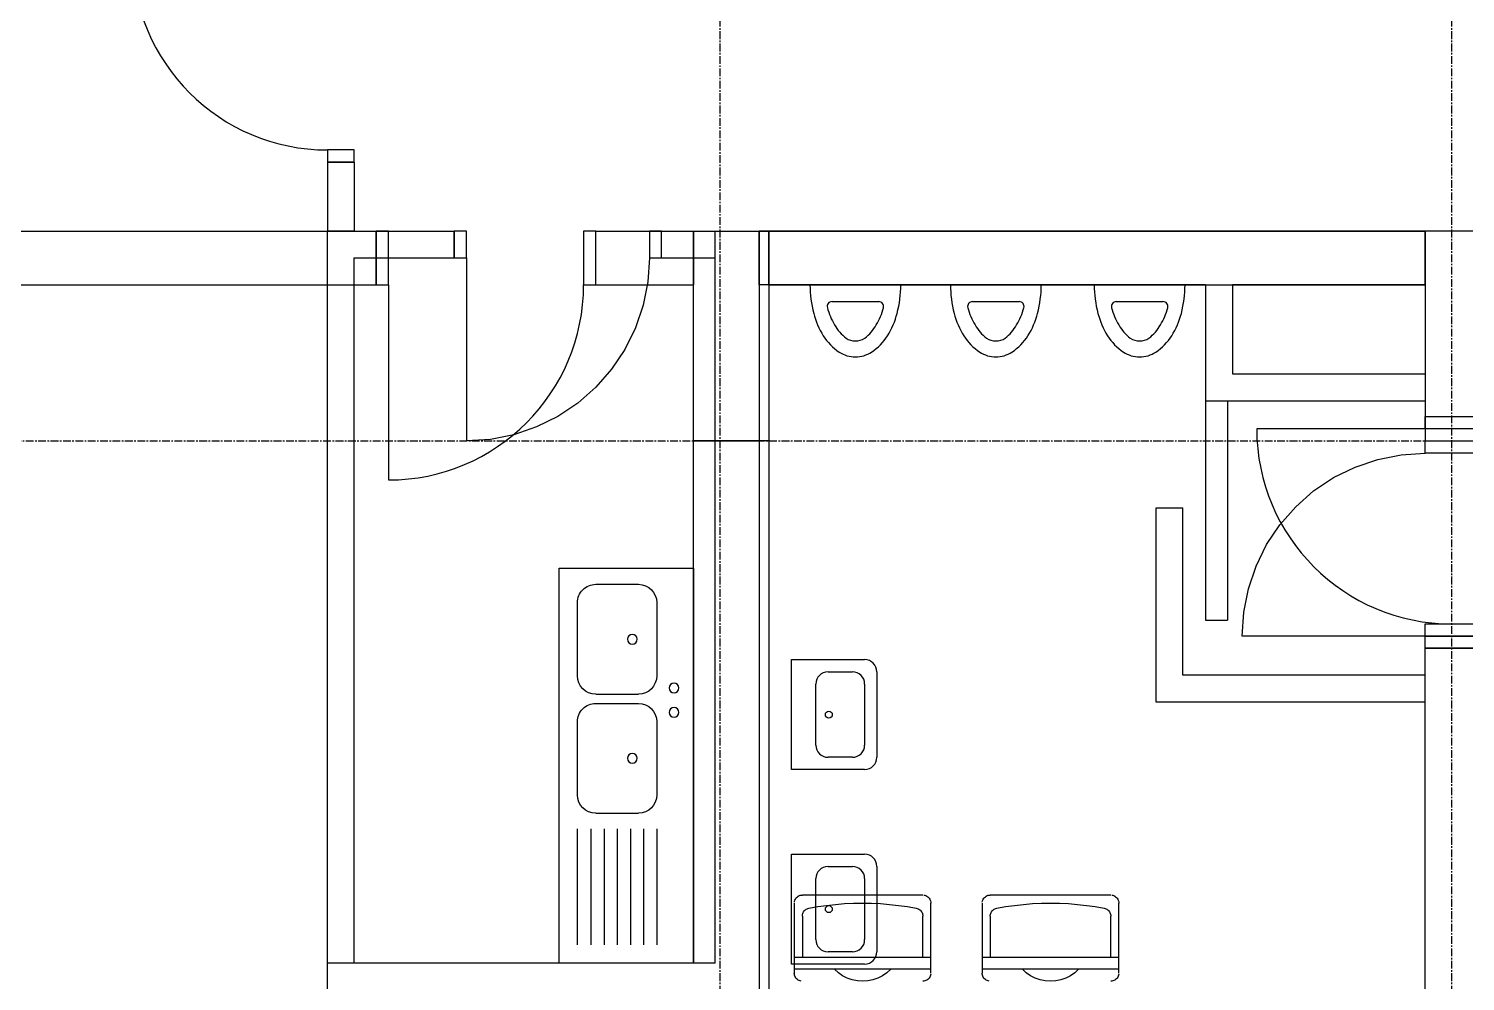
# Model space of a CAD drawing. Header units: millimetres. Extents: x -49883 to 118742, y -18440 to 67826.
# Drawn here: x -14368 to -8478, y 61 to 3965 of the extents above; entities that cross this region are included whole.
import ezdxf

# ---------------------------------------------------------------- set-up
doc = ezdxf.new("R2010")
doc.units = ezdxf.units.MM
doc.linetypes.add('PCENTRE', pattern=[50.8, 31.75, -6.35, 6.35, -6.35])
doc.linetypes.add('PCENTRE2', pattern=[28.575, 19.05, -3.175, 3.175, -3.175])
for name, color, linetype in [('Boundaries_and_building_grids', 140, 'PCENTRE2'), ('Fourth Floor - Doors Windows and Openings', 1, 'Continuous'), ('Fourth Floor - Multi-View Blocks', 7, 'Continuous'), ('Fourth Floor - Structural Members', 5, 'Continuous'), ('Fourth Floor - Walls', 3, 'Continuous'), ('Third Floor - Doors Windows and Openings', 1, 'Continuous'), ('Third Floor - Multi-View Blocks', 7, 'Continuous'), ('Third Floor - Structural Members', 5, 'Continuous'), ('Third Floor - Walls', 3, 'Continuous')]:
    doc.layers.add(name, color=color, linetype=linetype)

# ---------------------------------------------------------------- blocks, each defined once
blk = doc.blocks.new('UR3')
for p, q in [((-207.9, 153.9), (164.6, 153.9)), ((-117.4, 85.1), (74, 85.1))]:
    blk.add_line(p, q)
blk.add_lwpolyline([(-207.9, 153.9, 0.062798), (-192.7, 36.6, 0.0766), (-153.3, -54.8, 0.107143), (-87.8, -121.9, 0.147074), (-21.7, -141.8, 0.147074), (44.5, -121.9, 0.107143), (110, -54.8, 0.0766), (149.4, 36.6, 0.062798), (164.6, 153.9, 0.06357)], format="xyb")
for centre, radius, start, end in [((-117.4, 65.1), 20, 90, 194.63688), ((121.4, 127.4), 266.8, 194.63688, 211.14449), ((-164.7, 127.4), 266.8, 328.85551, 345.36312), ((74, 65.1), 20, 345.36312, 90), ((50.2, 78.1), 180.4, 209.43686, 232.38366), ((-93.5, 78.1), 180.4, 307.61634, 330.56314), ((-21.7, -6.9), 69.4, 236.53302, 270), ((-21.7, -6.9), 69.4, 270, 303.46698)]:
    blk.add_arc(centre, radius, start, end)
blk = doc.blocks.new('sink4')
for p, q in [((0, 0), (-1617.9, 0)), ((-1617.9, 0), (-1617.9, -550)), ((0, -550), (0, 0)), ((-1067.9, -150), (-1542.9, -150)), ((-628.6, -150), (-928.6, -150)), ((-140.6, -150), (-440.6, -150)), ((-1067.9, -204), (-1542.9, -204)), ((-1003.6, -400), (-1003.6, -225)), ((-553.6, -400), (-553.6, -225)), ((-515.6, -400), (-515.6, -225)), ((-65.6, -400), (-65.6, -225)), ((-1067.9, -258), (-1542.9, -258)), ((-1067.9, -312), (-1542.9, -312)), ((-1067.9, -366), (-1542.9, -366)), ((-1067.9, -420), (-1542.9, -420)), ((-1542.9, -475), (-1067.9, -475)), ((-928.6, -475), (-628.6, -475)), ((-440.6, -475), (-140.6, -475)), ((-1617.9, -550), (0, -550))]:
    blk.add_line(p, q)
for centre in [(-590.3, -79.2), (-490.3, -79.2), (-778.6, -250), (-290.6, -250)]:
    blk.add_circle(centre, 20)
for centre, start, end in [((-928.6, -225), 90, 180), ((-628.6, -225), 0, 90), ((-440.6, -225), 90, 180), ((-140.6, -225), 0, 90), ((-928.6, -400), 180, 270), ((-628.6, -400), 270, 0), ((-440.6, -400), 180, 270), ((-140.6, -400), 270, 0)]:
    blk.add_arc(centre, 75, start, end)
blk = doc.blocks.new('whb5')
for p, q in [((-225, 0), (225, 0)), ((-225, -300), (-225, 0)), ((225, 0), (225, -300)), ((-125, -100), (125, -100)), ((-175, -250), (-175, -150)), ((175, -150), (175, -250)), ((175, -350), (-175, -350)), ((125, -300), (-125, -300))]:
    blk.add_line(p, q)
blk.add_circle((0, -153.2), 14.3)
for centre, start, end in [((-125, -150), 90, 180), ((125, -150), 0, 90), ((-125, -250), 180, 270), ((125, -250), 270, 0), ((-175, -300), 180, 270), ((175, -300), 270, 0)]:
    blk.add_arc(centre, 50, start, end)

msp = doc.modelspace()

# ---------------------------------------------------------------- linework, layer by layer
at = {"layer": 'Boundaries_and_building_grids', "color": 140, "linetype": 'PCENTRE', "lineweight": -3}
for p, q in [((-11532.8, -11774.3), (-11532.8, 60101.6)), ((-8532.8, -11774.3), (-8532.8, 60107)), ((-27282.8, 2275.7), (25217.2, 2275.7))]:
    msp.add_line(p, q, dxfattribs=at)
at = {"layer": 'Fourth Floor - Doors Windows and Openings', "color": 1, "linetype": 'Continuous'}
for p, q in [((-12892.8, 2915.7, 13800), (-12892.8, 2115.7, 13800)), ((-8532.8, 2325.7, 13800), (-9332.8, 2325.7, 13800))]:
    msp.add_line(p, q, dxfattribs=at)
at = {"layer": 'Fourth Floor - Doors Windows and Openings', "color": 1, "linetype": 'Continuous', "elevation": 13800}
for points in [[(-13032.8, 3418.2), (-13032.8, 3468.2), (-13142.8, 3468.2), (-13142.8, 3418.2), (-13032.8, 3418.2)], [(-12892.8, 3135.7), (-12942.8, 3135.7), (-12942.8, 2915.7), (-12892.8, 2915.7), (-12892.8, 3135.7)], [(-12042.8, 3135.7), (-12092.8, 3135.7), (-12092.8, 2915.7), (-12042.8, 2915.7), (-12042.8, 3135.7)], [(-8422.8, 2375.7), (-8422.8, 2325.7), (-8642.8, 2325.7), (-8642.8, 2375.7), (-8422.8, 2375.7)], [(-8422.8, 1525.7), (-8422.8, 1475.7), (-8642.8, 1475.7), (-8642.8, 1525.7), (-8422.8, 1525.7)]]:
    msp.add_lwpolyline(points, dxfattribs=at)
at = {"layer": 'Fourth Floor - Doors Windows and Openings', "color": 1, "linetype": 'Continuous'}
for centre, start, end in [((-13142.8, 4268.2, 13800), 180, 270), ((-12892.8, 2915.7, 13800), 270, 0), ((-8532.8, 2325.7, 13800), 180, 270)]:
    msp.add_arc(centre, 800, start, end, dxfattribs=at)
at = {"layer": 'Fourth Floor - Structural Members', "color": 5, "linetype": 'Continuous', "lineweight": -3, "elevation": 13800}
for points in [[(-11373.2, 3135.7), (-11373.2, 2275.7), (-11642.8, 2275.7), (-11642.8, 3135.7)], [(-8422.8, 2375.7), (-8422.8, 3135.7), (-8642.8, 3135.7), (-8642.8, 2375.7)], [(-8422.8, 1475.7), (-8422.8, -3084.3), (-8642.8, -3084.3), (-8642.8, 1475.7)]]:
    msp.add_lwpolyline(points, close=True, dxfattribs=at)
at = {"layer": 'Fourth Floor - Walls', "color": 2, "linetype": 'Continuous'}
for p, q in [((-13032.8, 3418.2, 13800), (-13142.8, 3418.2, 13800)), ((-13142.8, 3418.2, 13800), (-13142.8, 3135.7, 13800)), ((-13032.8, 3418.2, 13800), (-13032.8, 3135.7, 13800)), ((-13032.8, 3135.7, 13800), (-13142.8, 3135.7, 13800)), ((-9542.8, 2440.7, 13800), (-9542.8, 1540.7, 13800)), ((-9452.8, 2440.7, 13800), (-9452.8, 1540.7, 13800))]:
    msp.add_line(p, q, dxfattribs=at)
at = {"layer": 'Fourth Floor - Walls', "color": 3, "linetype": 'Continuous'}
for p, q in [((-14422.8, 3135.7, 13800), (-12942.8, 3135.7, 13800)), ((-12942.8, 2915.7, 13800), (-12942.8, 3135.7, 13800)), ((-12042.8, 3135.7, 13800), (-11642.8, 3135.7, 13800)), ((-12042.8, 2915.7, 13800), (-12042.8, 3135.7, 13800)), ((-11642.8, 3135.7, 13800), (-11642.8, 2915.7, 13800)), ((-11373.2, 2915.7, 13800), (-11373.2, 3135.7, 13800)), ((-8642.8, 3135.7, 13800), (-11373.2, 3135.7, 13800)), ((-8642.8, 2915.7, 13800), (-8642.8, 3135.7, 13800)), ((-14422.8, 2915.7, 13800), (-12942.8, 2915.7, 13800)), ((-12042.8, 2915.7, 13800), (-11642.8, 2915.7, 13800)), ((-9542.8, 2915.7, 13800), (-11373.2, 2915.7, 13800)), ((-9542.8, 2915.7, 13800), (-9542.8, 2440.7, 13800)), ((-8642.8, 2915.7, 13800), (-9432.8, 2915.7, 13800)), ((-9432.8, 2915.7, 13800), (-9432.8, 2550.7, 13800)), ((-9432.8, 2550.7, 13800), (-8642.8, 2550.7, 13800)), ((-8642.8, 2550.7, 13800), (-8642.8, 2440.7, 13800)), ((-9542.8, 2440.7, 13800), (-8642.8, 2440.7, 13800)), ((-11642.8, 2275.7, 13800), (-11373.2, 2275.7, 13800)), ((-11642.8, 135.7, 13800), (-11642.8, 2275.7, 13800)), ((-11373.2, 2275.7, 13800), (-11372.8, -2224.3, 13800)), ((-13142.8, -744.3, 13800), (-13142.8, 135.7, 13800)), ((-11642.8, 135.7, 13800), (-13142.8, 135.7, 13800))]:
    msp.add_line(p, q, dxfattribs=at)
at = {"layer": 'Fourth Floor - Walls', "color": 2}
msp.add_line((-9542.8, 1540.7, 13800), (-9452.8, 1540.7, 13800), dxfattribs=at)
at = {"layer": 'Third Floor - Doors Windows and Openings', "linetype": 'Continuous'}
for p, q in [((-12572.8, 3025.7, 10350), (-12572.8, 2275.7, 10350)), ((-8642.8, 1475.7, 10350), (-9392.8, 1475.7, 10350))]:
    msp.add_line(p, q, dxfattribs=at)
at = {"layer": 'Third Floor - Doors Windows and Openings'}
for p, q in [((-11822.8, 3025.7, 10350), (-11829.2, 2927.8, 10350)), ((-11829.2, 2927.8, 10350), (-11848.4, 2831.6, 10350)), ((-11848.4, 2831.6, 10350), (-11879.9, 2738.7, 10350)), ((-11879.9, 2738.7, 10350), (-11923.3, 2650.7, 10350)), ((-11923.3, 2650.7, 10350), (-11977.8, 2569.2, 10350)), ((-11977.8, 2569.2, 10350), (-12042.5, 2495.4, 10350)), ((-12042.5, 2495.4, 10350), (-12116.2, 2430.7, 10350)), ((-12116.2, 2430.7, 10350), (-12197.8, 2376.2, 10350)), ((-12197.8, 2376.2, 10350), (-12285.8, 2332.8, 10350)), ((-12378.7, 2301.3, 10350), (-12474.9, 2282.1, 10350)), ((-12285.8, 2332.8, 10350), (-12378.7, 2301.3, 10350)), ((-12474.9, 2282.1, 10350), (-12572.8, 2275.7, 10350)), ((-8929.8, 2168.6, 10350), (-8836.9, 2200.2, 10350)), ((-8836.9, 2200.2, 10350), (-8740.7, 2219.3, 10350)), ((-8740.7, 2219.3, 10350), (-8642.8, 2225.7, 10350)), ((-9099.4, 2070.7, 10350), (-9017.8, 2125.2, 10350)), ((-9017.8, 2125.2, 10350), (-8929.8, 2168.6, 10350)), ((-9173.1, 2006.1, 10350), (-9099.4, 2070.7, 10350)), ((-9237.8, 1932.3, 10350), (-9173.1, 2006.1, 10350)), ((-9292.3, 1850.7, 10350), (-9237.8, 1932.3, 10350)), ((-9335.7, 1762.7, 10350), (-9292.3, 1850.7, 10350)), ((-9367.2, 1669.8, 10350), (-9335.7, 1762.7, 10350)), ((-9386.4, 1573.6, 10350), (-9367.2, 1669.8, 10350)), ((-9392.8, 1475.7, 10350), (-9386.4, 1573.6, 10350))]:
    msp.add_line(p, q, dxfattribs=at)
at = {"layer": 'Third Floor - Doors Windows and Openings', "linetype": 'Continuous', "elevation": 10350}
for points in [[(-12622.8, 3135.7), (-12622.8, 3025.7), (-12572.8, 3025.7), (-12572.8, 3135.7), (-12622.8, 3135.7)], [(-11822.8, 3135.7), (-11822.8, 3025.7), (-11772.8, 3025.7), (-11772.8, 3135.7), (-11822.8, 3135.7)], [(-8422.8, 2225.7), (-8642.8, 2225.7), (-8642.8, 2275.7), (-8422.8, 2275.7), (-8422.8, 2225.7)], [(-8422.8, 1425.7), (-8642.8, 1425.7), (-8642.8, 1475.7), (-8422.8, 1475.7), (-8422.8, 1425.7)]]:
    msp.add_lwpolyline(points, dxfattribs=at)
at = {"layer": 'Third Floor - Multi-View Blocks'}
for p, q in [((-11208.5, 412.1, 10350), (-11204.5, 413.5, 10350)), ((-11204.5, 413.5, 10350), (-11200.2, 414.3, 10350)), ((-11200.2, 414.3, 10350), (-11195.9, 414.6, 10350)), ((-10697.5, 414.3, 10350), (-10693.3, 413.5, 10350)), ((-10693.3, 413.5, 10350), (-10689.2, 412.1, 10350)), ((-10438.2, 412.1, 10350), (-10434.1, 413.5, 10350)), ((-10434.1, 413.5, 10350), (-10429.8, 414.3, 10350)), ((-10429.8, 414.3, 10350), (-10425.5, 414.6, 10350)), ((-9927.1, 414.3, 10350), (-9922.9, 413.5, 10350)), ((-9922.9, 413.5, 10350), (-9918.8, 412.1, 10350)), ((-11228.6, 385.9, 10350), (-11227.7, 390.2, 10350)), ((-11227.7, 390.2, 10350), (-11226.4, 394.2, 10350)), ((-11226.4, 394.2, 10350), (-11224.5, 398.1, 10350)), ((-11224.5, 398.1, 10350), (-11222.1, 401.7, 10350)), ((-11222.1, 401.7, 10350), (-11219.2, 404.9, 10350)), ((-11219.2, 404.9, 10350), (-11216, 407.8, 10350)), ((-11216, 407.8, 10350), (-11212.4, 410.2, 10350)), ((-11212.4, 410.2, 10350), (-11208.5, 412.1, 10350)), ((-11185.8, 352.1, 10350), (-11182.9, 354.6, 10350)), ((-11182.9, 354.6, 10350), (-11179.8, 356.7, 10350)), ((-11179.8, 356.7, 10350), (-11176.4, 358.5, 10350)), ((-11176.4, 358.5, 10350), (-11172.9, 359.8, 10350)), ((-11172.9, 359.8, 10350), (-11169.2, 360.7, 10350)), ((-11169.2, 360.7, 10350), (-11132.8, 367.1, 10350)), ((-11132.8, 367.1, 10350), (-11096.2, 372.3, 10350)), ((-11096.2, 372.3, 10350), (-11059.5, 376.4, 10350)), ((-11059.5, 376.4, 10350), (-11022.7, 379.3, 10350)), ((-11022.7, 379.3, 10350), (-10985.8, 381.1, 10350)), ((-10985.8, 381.1, 10350), (-10948.9, 381.6, 10350)), ((-10948.9, 381.6, 10350), (-10911.9, 381.1, 10350)), ((-10911.9, 381.1, 10350), (-10875, 379.3, 10350)), ((-10875, 379.3, 10350), (-10838.2, 376.4, 10350)), ((-10838.2, 376.4, 10350), (-10801.5, 372.3, 10350)), ((-10801.5, 372.3, 10350), (-10764.9, 367.1, 10350)), ((-10764.9, 367.1, 10350), (-10728.6, 360.7, 10350)), ((-10728.6, 360.7, 10350), (-10724.9, 359.8, 10350)), ((-10724.9, 359.8, 10350), (-10721.3, 358.5, 10350)), ((-10721.3, 358.5, 10350), (-10718, 356.7, 10350)), ((-10718, 356.7, 10350), (-10714.8, 354.6, 10350)), ((-10714.8, 354.6, 10350), (-10711.9, 352.1, 10350)), ((-10689.2, 412.1, 10350), (-10685.3, 410.2, 10350)), ((-10685.3, 410.2, 10350), (-10681.8, 407.8, 10350)), ((-10681.8, 407.8, 10350), (-10678.5, 404.9, 10350)), ((-10678.5, 404.9, 10350), (-10675.7, 401.7, 10350)), ((-10675.7, 401.7, 10350), (-10673.3, 398.1, 10350)), ((-10673.3, 398.1, 10350), (-10671.4, 394.2, 10350)), ((-10671.4, 394.2, 10350), (-10670, 390.2, 10350)), ((-10670, 390.2, 10350), (-10669.2, 385.9, 10350)), ((-10669.2, 385.9, 10350), (-10668.9, 381.6, 10350)), ((-10458.2, 385.9, 10350), (-10457.4, 390.2, 10350)), ((-10457.4, 390.2, 10350), (-10456, 394.2, 10350)), ((-10456, 394.2, 10350), (-10454.1, 398.1, 10350)), ((-10454.1, 398.1, 10350), (-10451.7, 401.7, 10350)), ((-10451.7, 401.7, 10350), (-10448.8, 404.9, 10350)), ((-10448.8, 404.9, 10350), (-10445.6, 407.8, 10350)), ((-10445.6, 407.8, 10350), (-10442, 410.2, 10350)), ((-10442, 410.2, 10350), (-10438.2, 412.1, 10350)), ((-10415.4, 352.1, 10350), (-10412.5, 354.6, 10350)), ((-10412.5, 354.6, 10350), (-10409.4, 356.7, 10350)), ((-10409.4, 356.7, 10350), (-10406, 358.5, 10350)), ((-10406, 358.5, 10350), (-10402.5, 359.8, 10350)), ((-10402.5, 359.8, 10350), (-10398.8, 360.7, 10350)), ((-10398.8, 360.7, 10350), (-10362.4, 367.1, 10350)), ((-10362.4, 367.1, 10350), (-10325.9, 372.3, 10350)), ((-10325.9, 372.3, 10350), (-10289.1, 376.4, 10350)), ((-10289.1, 376.4, 10350), (-10252.3, 379.3, 10350)), ((-10252.3, 379.3, 10350), (-10215.4, 381.1, 10350)), ((-10215.4, 381.1, 10350), (-10178.5, 381.6, 10350)), ((-10178.5, 381.6, 10350), (-10141.6, 381.1, 10350)), ((-10141.6, 381.1, 10350), (-10104.7, 379.3, 10350)), ((-10104.7, 379.3, 10350), (-10067.8, 376.4, 10350)), ((-10067.8, 376.4, 10350), (-10031.1, 372.3, 10350)), ((-10031.1, 372.3, 10350), (-9994.6, 367.1, 10350)), ((-9994.6, 367.1, 10350), (-9958.2, 360.7, 10350)), ((-9958.2, 360.7, 10350), (-9954.5, 359.8, 10350)), ((-9954.5, 359.8, 10350), (-9951, 358.5, 10350)), ((-9951, 358.5, 10350), (-9947.6, 356.7, 10350)), ((-9947.6, 356.7, 10350), (-9944.4, 354.6, 10350)), ((-9944.4, 354.6, 10350), (-9941.6, 352.1, 10350)), ((-9918.8, 412.1, 10350), (-9915, 410.2, 10350)), ((-9915, 410.2, 10350), (-9911.4, 407.8, 10350)), ((-9911.4, 407.8, 10350), (-9908.1, 404.9, 10350)), ((-9908.1, 404.9, 10350), (-9905.3, 401.7, 10350)), ((-9905.3, 401.7, 10350), (-9902.9, 398.1, 10350)), ((-9902.9, 398.1, 10350), (-9901, 394.2, 10350)), ((-9901, 394.2, 10350), (-9899.6, 390.2, 10350)), ((-9899.6, 390.2, 10350), (-9898.8, 385.9, 10350)), ((-9898.8, 385.9, 10350), (-9898.5, 381.6, 10350)), ((-11195.9, 328.4, 10350), (-11195.7, 332.2, 10350)), ((-11195.7, 332.2, 10350), (-11195.1, 335.9, 10350)), ((-11195.1, 335.9, 10350), (-11194, 339.5, 10350)), ((-11194, 339.5, 10350), (-11192.5, 343, 10350)), ((-11192.5, 343, 10350), (-11190.6, 346.3, 10350)), ((-11190.6, 346.3, 10350), (-11188.4, 349.4, 10350)), ((-11188.4, 349.4, 10350), (-11185.8, 352.1, 10350)), ((-10711.9, 352.1, 10350), (-10709.4, 349.4, 10350)), ((-10709.4, 349.4, 10350), (-10707.1, 346.3, 10350)), ((-10707.1, 346.3, 10350), (-10705.2, 343, 10350)), ((-10705.2, 343, 10350), (-10703.8, 339.5, 10350)), ((-10703.8, 339.5, 10350), (-10702.7, 335.9, 10350)), ((-10702.7, 335.9, 10350), (-10702, 332.2, 10350)), ((-10702, 332.2, 10350), (-10701.8, 328.4, 10350)), ((-10425.5, 328.4, 10350), (-10425.3, 332.2, 10350)), ((-10425.3, 332.2, 10350), (-10424.7, 335.9, 10350)), ((-10424.7, 335.9, 10350), (-10423.6, 339.5, 10350)), ((-10423.6, 339.5, 10350), (-10422.1, 343, 10350)), ((-10422.1, 343, 10350), (-10420.2, 346.3, 10350)), ((-10420.2, 346.3, 10350), (-10418, 349.4, 10350)), ((-10418, 349.4, 10350), (-10415.4, 352.1, 10350)), ((-9941.6, 352.1, 10350), (-9939, 349.4, 10350)), ((-9939, 349.4, 10350), (-9936.7, 346.3, 10350)), ((-9936.7, 346.3, 10350), (-9934.9, 343, 10350)), ((-9934.9, 343, 10350), (-9933.4, 339.5, 10350)), ((-9933.4, 339.5, 10350), (-9932.3, 335.9, 10350)), ((-9932.3, 335.9, 10350), (-9931.6, 332.2, 10350)), ((-9931.6, 332.2, 10350), (-9931.4, 328.4, 10350)), ((-11228.6, 89.9, 10350), (-11228.9, 94.2, 10350)), ((-11227.7, 85.7, 10350), (-11228.6, 89.9, 10350)), ((-11226.4, 81.6, 10350), (-11227.7, 85.7, 10350)), ((-11224.5, 77.7, 10350), (-11226.4, 81.6, 10350)), ((-11222.1, 74.1, 10350), (-11224.5, 77.7, 10350)), ((-11219.2, 70.9, 10350), (-11222.1, 74.1, 10350)), ((-11216, 68.1, 10350), (-11219.2, 70.9, 10350)), ((-11212.4, 65.7, 10350), (-11216, 68.1, 10350)), ((-11208.5, 63.8, 10350), (-11212.4, 65.7, 10350)), ((-11204.5, 62.4, 10350), (-11208.5, 63.8, 10350)), ((-11200.2, 61.5, 10350), (-11204.5, 62.4, 10350)), ((-11048.3, 96.1, 10350), (-11064.2, 110.7, 10350)), ((-11030.7, 83.9, 10350), (-11048.3, 96.1, 10350)), ((-11011.6, 74.1, 10350), (-11030.7, 83.9, 10350)), ((-10991.3, 67, 10350), (-11011.6, 74.1, 10350)), ((-10970.3, 62.7, 10350), (-10991.3, 67, 10350)), ((-10948.9, 61.2, 10350), (-10970.3, 62.7, 10350)), ((-10927.4, 62.7, 10350), (-10948.9, 61.2, 10350)), ((-10906.4, 67, 10350), (-10927.4, 62.7, 10350)), ((-10886.2, 74.1, 10350), (-10906.4, 67, 10350)), ((-10867, 83.9, 10350), (-10886.2, 74.1, 10350)), ((-10849.4, 96.1, 10350), (-10867, 83.9, 10350)), ((-10833.6, 110.7, 10350), (-10849.4, 96.1, 10350)), ((-10697.5, 61.5, 10350), (-10701.8, 61.2, 10350)), ((-10693.3, 62.4, 10350), (-10697.5, 61.5, 10350)), ((-10689.2, 63.8, 10350), (-10693.3, 62.4, 10350)), ((-10685.3, 65.7, 10350), (-10689.2, 63.8, 10350)), ((-10681.8, 68.1, 10350), (-10685.3, 65.7, 10350)), ((-10678.5, 70.9, 10350), (-10681.8, 68.1, 10350)), ((-10675.7, 74.1, 10350), (-10678.5, 70.9, 10350)), ((-10673.3, 77.7, 10350), (-10675.7, 74.1, 10350)), ((-10671.4, 81.6, 10350), (-10673.3, 77.7, 10350)), ((-10670, 85.7, 10350), (-10671.4, 81.6, 10350)), ((-10669.2, 89.9, 10350), (-10670, 85.7, 10350)), ((-10458.2, 89.9, 10350), (-10458.5, 94.2, 10350)), ((-10457.4, 85.7, 10350), (-10458.2, 89.9, 10350)), ((-10456, 81.6, 10350), (-10457.4, 85.7, 10350)), ((-10454.1, 77.7, 10350), (-10456, 81.6, 10350)), ((-10451.7, 74.1, 10350), (-10454.1, 77.7, 10350)), ((-10448.8, 70.9, 10350), (-10451.7, 74.1, 10350)), ((-10445.6, 68.1, 10350), (-10448.8, 70.9, 10350)), ((-10442, 65.7, 10350), (-10445.6, 68.1, 10350)), ((-10438.2, 63.8, 10350), (-10442, 65.7, 10350)), ((-10434.1, 62.4, 10350), (-10438.2, 63.8, 10350)), ((-10429.8, 61.5, 10350), (-10434.1, 62.4, 10350)), ((-10278, 96.1, 10350), (-10293.8, 110.7, 10350)), ((-10260.3, 83.9, 10350), (-10278, 96.1, 10350)), ((-10241.2, 74.1, 10350), (-10260.3, 83.9, 10350)), ((-10220.9, 67, 10350), (-10241.2, 74.1, 10350)), ((-10199.9, 62.7, 10350), (-10220.9, 67, 10350)), ((-10178.5, 61.2, 10350), (-10199.9, 62.7, 10350)), ((-10157.1, 62.7, 10350), (-10178.5, 61.2, 10350)), ((-10136, 67, 10350), (-10157.1, 62.7, 10350)), ((-10115.8, 74.1, 10350), (-10136, 67, 10350)), ((-10096.6, 83.9, 10350), (-10115.8, 74.1, 10350)), ((-10079, 96.1, 10350), (-10096.6, 83.9, 10350)), ((-10063.2, 110.7, 10350), (-10079, 96.1, 10350)), ((-9927.1, 61.5, 10350), (-9931.4, 61.2, 10350)), ((-9922.9, 62.4, 10350), (-9927.1, 61.5, 10350)), ((-9918.8, 63.8, 10350), (-9922.9, 62.4, 10350)), ((-9915, 65.7, 10350), (-9918.8, 63.8, 10350)), ((-9911.4, 68.1, 10350), (-9915, 65.7, 10350)), ((-9908.1, 70.9, 10350), (-9911.4, 68.1, 10350)), ((-9905.3, 74.1, 10350), (-9908.1, 70.9, 10350)), ((-9902.9, 77.7, 10350), (-9905.3, 74.1, 10350)), ((-9901, 81.6, 10350), (-9902.9, 77.7, 10350)), ((-9899.6, 85.7, 10350), (-9901, 81.6, 10350)), ((-9898.8, 89.9, 10350), (-9899.6, 85.7, 10350))]:
    msp.add_line(p, q, dxfattribs=at)
at = {"layer": 'Third Floor - Multi-View Blocks', "linetype": 'Continuous'}
for p, q in [((-10701.8, 414.6, 10350), (-11195.9, 414.6, 10350)), ((-9931.4, 414.6, 10350), (-10425.5, 414.6, 10350)), ((-11228.9, 381.6, 10350), (-11228.9, 94.2, 10350)), ((-10668.9, 94.2, 10350), (-10668.9, 381.6, 10350)), ((-10458.5, 381.6, 10350), (-10458.5, 94.2, 10350)), ((-9898.5, 94.2, 10350), (-9898.5, 381.6, 10350)), ((-11195.9, 328.4, 10350), (-11195.9, 160.1, 10350)), ((-10701.8, 160.1, 10350), (-10701.8, 328.4, 10350)), ((-10425.5, 328.4, 10350), (-10425.5, 160.1, 10350)), ((-9931.4, 160.1, 10350), (-9931.4, 328.4, 10350)), ((-11228.9, 160.1, 10350), (-10668.9, 160.1, 10350)), ((-10458.5, 160.1, 10350), (-9898.5, 160.1, 10350)), ((-10668.9, 110.7, 10350), (-11228.9, 110.7, 10350)), ((-9898.5, 110.7, 10350), (-10458.5, 110.7, 10350))]:
    msp.add_line(p, q, dxfattribs=at)
at = {"layer": 'Third Floor - Structural Members', "color": 5, "linetype": 'Continuous', "elevation": 10350}
for points in [[(-11332.8, 3135.7), (-11332.8, 2275.7), (-11552.8, 2275.7), (-11552.8, 3135.7)], [(-8422.8, 3135.7), (-8642.8, 3135.7), (-8642.8, 2275.7), (-8422.8, 2275.7)], [(-8642.8, 1425.7), (-8422.8, 1425.7), (-8422.8, -3084.3), (-8642.8, -3084.3)]]:
    msp.add_lwpolyline(points, close=True, dxfattribs=at)
at = {"layer": 'Third Floor - Walls', "color": 3, "linetype": 'Continuous'}
for p, q in [((-13142.8, -522.4, 10350), (-13142.8, 3135.7, 10350)), ((-13142.8, 3135.7, 10350), (-12622.8, 3135.7, 10350)), ((-12622.8, 3025.7, 10350), (-12622.8, 3135.7, 10350)), ((-11772.8, 3135.7, 10350), (-11552.8, 3135.7, 10350)), ((-11772.8, 3025.7, 10350), (-11772.8, 3135.7, 10350)), ((-11552.8, 3025.7, 10350), (-11552.8, 3135.7, 10350)), ((-11332.8, 2915.7, 10350), (-11332.8, 3135.7, 10350)), ((-11332.8, 3135.7, 10350), (-8642.8, 3135.7, 10350)), ((-8642.8, 2915.7, 10350), (-8642.8, 3135.7, 10350)), ((-13032.8, 135.7, 10350), (-13032.8, 3025.7, 10350)), ((-13032.8, 3025.7, 10350), (-12622.8, 3025.7, 10350)), ((-11772.8, 3025.7, 10350), (-11552.8, 3025.7, 10350)), ((-11332.8, 2915.7, 10350), (-8642.8, 2915.7, 10350)), ((-11332.8, 2275.7, 10350), (-11552.8, 2275.7, 10350)), ((-11552.8, 135.7, 10350), (-11552.8, 2275.7, 10350)), ((-11332.8, 2275.7, 10350), (-11332.8, 25.7, 10350)), ((-9745.5, 1205.4, 10350), (-9745.5, 2001.6, 10350)), ((-9745.5, 2001.6, 10350), (-9635.5, 2001.6, 10350)), ((-9635.5, 1315.4, 10350), (-9635.5, 2001.6, 10350)), ((-8642.8, 1315.4, 10350), (-9635.5, 1315.4, 10350)), ((-8642.8, 1205.4, 10350), (-8642.8, 1315.4, 10350)), ((-8642.8, 1205.4, 10350), (-9745.5, 1205.4, 10350)), ((-11552.8, 135.7, 10350), (-13032.8, 135.7, 10350))]:
    msp.add_line(p, q, dxfattribs=at)

# ---------------------------------------------------------------- block references
at = {"layer": 'Fourth Floor - Multi-View Blocks', "color": 1, "linetype": 'Continuous'}
for p in [(-10956.6, 2761.8, 13800), (-10380.8, 2761.8, 13800), (-9791.3, 2761.8, 13800)]:
    msp.add_blockref('UR3', p, dxfattribs=at)
at = {"layer": 'Fourth Floor - Multi-View Blocks', "color": 1, "linetype": 'Continuous', "xscale": -1, "rotation": 270}
msp.add_blockref('sink4', (-11642.8, 1753.6, 13800), dxfattribs=at)
at = {"layer": 'Fourth Floor - Multi-View Blocks', "color": 1, "linetype": 'Continuous', "rotation": 90}
for p in [(-11240.5, 1154.3, 13800), (-11240.5, 356.8, 13800)]:
    msp.add_blockref('whb5', p, dxfattribs=at)

doc.saveas('drawing.dxf')
